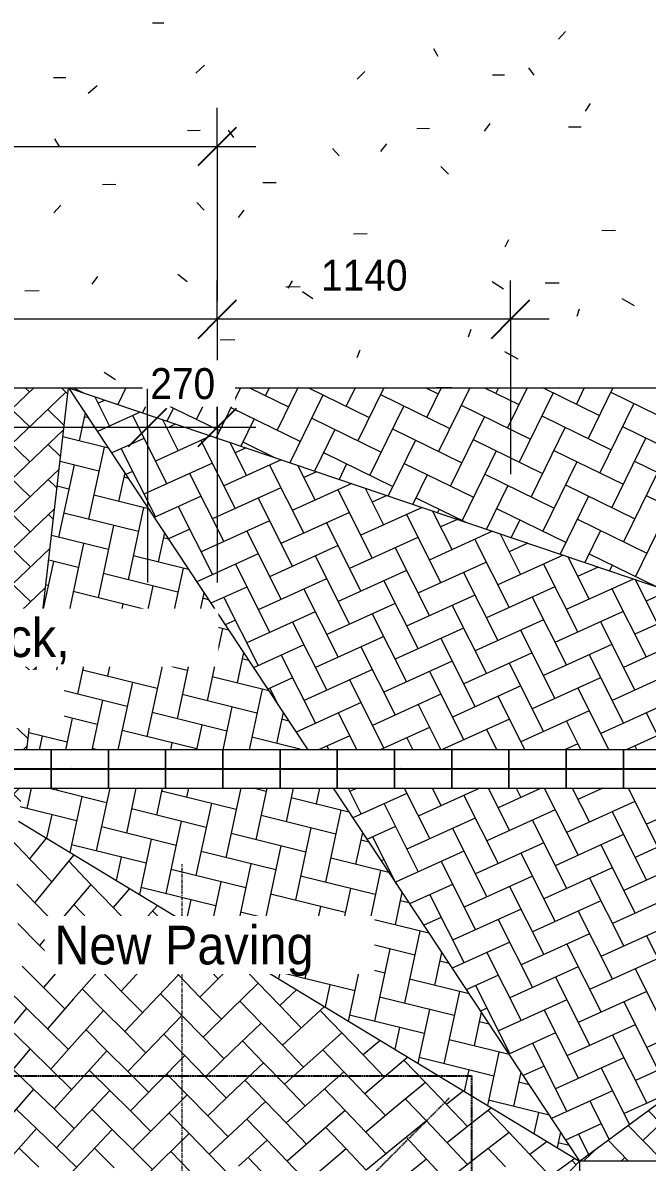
# Model space of a CAD drawing. Header units: millimetres. Extents: x -44657 to 28812, y -28146 to 16565.
# Drawn here: x -1128 to 1295, y 1683 to 6101 of the extents above; entities that cross this region are included whole.
import ezdxf

# ---------------------------------------------------------------- set-up
doc = ezdxf.new("R2010")
doc.units = ezdxf.units.MM
doc.linetypes.add('Dash 1_5mm', pattern=[3, 1.5, -1.5])
doc.linetypes.add('Grid Line', pattern=[22.225, 12.7, -3.175, 3.175, -3.175])
for name, color, linetype, lineweight in [('A-ANNO-DIMS', 211, 'Continuous', 5), ('A-ANNO-DIMS-100', 211, 'Continuous', 5), ('A-DETL', 90, 'Continuous', 5), ('A-FLOR', 192, 'Continuous', 9), ('A-FLOR-PATT', 8, 'Continuous', 9), ('A-GLAZ-CURT', 52, 'Continuous', 5), ('G-ANNO-TEXT', 231, 'Continuous', 5), ('S-GRID', 1, 'Continuous', 5)]:
    doc.layers.add(name, color=color, linetype=linetype, lineweight=lineweight)
doc.styles.add('Arial_3', font='arial.ttf', dxfattribs={"width": 0.9, "height": 120})
doc.styles.add('Arial_5', font='arial.ttf', dxfattribs={"width": 0.9, "height": 150})
doc.dimstyles.new('SVA_-_1_2mm_Arial', dxfattribs={"dimscale": 304.8, "dimtxt": 122.431128, "dimasz": 0.492126, "dimexe": 0.492126, "dimexo": 0.0625, "dimgap": 0.246063, "dimtad": 1, "dimdec": 0, "dimrnd": 5, "dimzin": 0, "dimdsep": 46, "dimtxsty": 'Arial_3', "dimblk1": 'OBLIQUE', "dimblk2": 'OBLIQUE', "dimsah": 1, "dimcen": 0.09, "dimdle": 0.492126, "dimazin": 0, "dimtfac": 1, "dimtdec": 4, "dimtix": 1, "dimtmove": 0, "dimatfit": 3, "dimfxl": 1.968504, "dimfxlon": 1, "dimtvp": 1, "dimtfill": 1, "dimtolj": 1, "dimtzin": 0, "dimarcsym": 2})

# ---------------------------------------------------------------- blocks, each defined once
blk = doc.blocks.new('FP_1-NEW PROPOSED GROUND STOREY PLAN _White Box_')
at = {"layer": 'A-FLOR-PATT', "color": 253, "lineweight": 5}
for p, q in [((-1177.4, 2940.1), (-1096.2, 2854.7)), ((-1037.1, 2940), (-1101.2, 2859.9)), ((-929.1, 2874.6), (-1005.4, 2782.4)), ((-1096.2, 2854.7), (-1015.4, 2770.3)), ((-949.1, 2850.6), (-863.1, 2760.4)), ((-1150.9, 2761.2), (-1073.6, 2681.5)), ((-1005.4, 2782.4), (-1081.4, 2689.5)), ((-863.1, 2760.4), (-963.4, 2642.3)), ((-863.1, 2760.4), (-777.5, 2671.2)), ((-713.2, 2743.9), (-777.5, 2671.2)), ((-1073.6, 2681.5), (-996.7, 2602.6)), ((-930, 2681.8), (-845.1, 2594.2)), ((-777.5, 2671.2), (-692.4, 2583)), ((-605.2, 2678.5), (-683.1, 2593.3)), ((-623.9, 2658.1), (-538.6, 2569.4)), ((-1147.2, 2608.1), (-1063.2, 2523)), ((-963.4, 2642.3), (-1063.2, 2523)), ((-845.1, 2594.2), (-946.1, 2477.7)), ((-845.1, 2594.2), (-760.7, 2507.5)), ((-683.1, 2593.3), (-760.7, 2507.5)), ((-538.6, 2569.4), (-642.3, 2458.7)), ((-538.6, 2569.4), (-453.8, 2481.5)), ((-1063.2, 2523), (-979.6, 2438.6)), ((-389.3, 2547.8), (-453.8, 2481.5)), ((-946.1, 2477.7), (-1046.5, 2360)), ((-912.5, 2516.6), (-828.7, 2431.4)), ((-760.7, 2507.5), (-676.8, 2421.5)), ((-607.8, 2495.7), (-523.7, 2409.1)), ((-453.8, 2481.5), (-369.6, 2394.4)), ((-281.3, 2482.4), (-360.9, 2403.1)), ((-1129.4, 2442.7), (-1046.5, 2360)), ((-828.7, 2431.4), (-930.4, 2316.5)), ((-828.7, 2431.4), (-745.5, 2346.9)), ((-642.3, 2458.7), (-745.5, 2346.9)), ((-298.7, 2465.1), (-214.2, 2377.6)), ((-523.7, 2409.1), (-628.1, 2299.7)), ((-523.7, 2409.1), (-440.2, 2323.2)), ((-360.9, 2403.1), (-440.2, 2323.2)), ((-1195.5, 2361.9), (-1113.2, 2280.8)), ((-1046.5, 2360), (-964.1, 2277.9)), ((-896.5, 2354.9), (-814, 2271.9)), ((-745.5, 2346.9), (-662.8, 2263.1)), ((-214.2, 2377.6), (-321.5, 2273)), ((-214.2, 2377.6), (-130.2, 2290.7)), ((-65.3, 2351.7), (-130.2, 2290.7)), ((-930.4, 2316.5), (-1031.5, 2200.3)), ((-628.1, 2299.7), (-732, 2189.4)), ((-593.4, 2336.3), (-510.6, 2251.7)), ((-440.2, 2323.2), (-357.2, 2238)), ((-285.8, 2308), (-202.6, 2222.2)), ((-1113.2, 2280.8), (-1212.8, 2161.1)), ((-1113.2, 2280.8), (-1031.5, 2200.3)), ((-814, 2271.9), (-916.3, 2158.4)), ((-814, 2271.9), (-732, 2189.4)), ((-321.5, 2273), (-428.3, 2167.6)), ((-130.2, 2290.7), (-46.9, 2204.5)), ((42.6, 2286.3), (-38.9, 2211.8)), ((26.6, 2271.7), (110.3, 2185.1)), ((-510.6, 2251.7), (-615.7, 2143.6)), ((-510.6, 2251.7), (-428.3, 2167.6)), ((-202.6, 2222.2), (-310.7, 2118.7)), ((-202.6, 2222.2), (-120.1, 2136.9)), ((-38.9, 2211.8), (-120.1, 2136.9)), ((-1179.7, 2201.2), (-1098.6, 2122.3)), ((-1031.5, 2200.3), (-950.3, 2120.3)), ((-882.2, 2196.3), (-800.9, 2115.3)), ((-732, 2189.4), (-650.6, 2107.4)), ((-580.7, 2179.8), (-499.2, 2096.9)), ((-428.3, 2167.6), (-346.6, 2084)), ((110.3, 2185.1), (-1.1, 2085.5)), ((110.3, 2185.1), (193.3, 2099.1)), ((-1098.6, 2122.3), (-1198.9, 2004.2)), ((-1098.6, 2122.3), (-1018.1, 2043.8)), ((-916.3, 2158.4), (-1018.1, 2043.8)), ((-615.7, 2143.6), (-720.2, 2034.6)), ((-274.8, 2153.3), (-193, 2069)), ((-120.1, 2136.9), (-38.1, 2052.1)), ((258.6, 2155.6), (193.3, 2099.1)), ((-800.9, 2115.3), (-903.9, 2003.2)), ((-800.9, 2115.3), (-720.2, 2034.6)), ((-499.2, 2096.9), (-605, 1990.1)), ((-499.2, 2096.9), (-418.3, 2014.5)), ((-310.7, 2118.7), (-418.3, 2014.5)), ((-1.1, 2085.5), (-111.9, 1985.2)), ((35.9, 2118.8), (118.1, 2033.5)), ((193.3, 2099.1), (275.6, 2013.5)), ((366.6, 2090.2), (282.8, 2019.6)), ((352, 2078), (434.7, 1992.1)), ((-1165.5, 2043.7), (-1085.6, 1966.8)), ((-1018.1, 2043.8), (-938.1, 1965.7)), ((-869.6, 2040.7), (-789.6, 1961.4)), ((-720.2, 2034.6), (-640.1, 1954.3)), ((-193, 2069), (-301.9, 1966.6)), ((-193, 2069), (-111.9, 1985.2)), ((118.1, 2033.5), (5.8, 1934.7)), ((118.1, 2033.5), (199.5, 1948.7)), ((-903.9, 2003.2), (-1006.3, 1890.2)), ((-605, 1990.1), (-710.2, 1882.3)), ((-569.8, 2025.8), (-489.6, 1944.5)), ((-418.3, 2014.5), (-338, 1932.3)), ((-265.7, 2000.8), (-185.4, 1918)), ((282.8, 2019.6), (199.5, 1948.7)), ((434.7, 1992.1), (318.7, 1896.2)), ((434.7, 1992.1), (516.6, 1906.6)), ((-1085.6, 1966.8), (-1186.6, 1850.4)), ((-1085.6, 1966.8), (-1006.3, 1890.2)), ((-789.6, 1961.4), (-893.3, 1850.8)), ((-789.6, 1961.4), (-710.2, 1882.3)), ((-489.6, 1944.5), (-596.2, 1838.9)), ((-489.6, 1944.5), (-410.2, 1863.4)), ((-301.9, 1966.6), (-410.2, 1863.4)), ((-111.9, 1985.2), (-31.5, 1901.7)), ((43.1, 1967.7), (123.7, 1883.6)), ((199.5, 1948.7), (280.2, 1864.1)), ((582.5, 1959.5), (516.6, 1906.6)), ((-185.4, 1918), (-295, 1816.5)), ((-185.4, 1918), (-105.8, 1835.3)), ((5.8, 1934.7), (-105.8, 1835.3)), ((357.3, 1928.2), (438.2, 1843.3)), ((516.6, 1906.6), (597.8, 1821.4)), ((-1153, 1889.3), (-1074.3, 1814.2)), ((-1006.3, 1890.2), (-927.7, 1813.7)), ((-858.8, 1887.8), (-780.1, 1810)), ((-710.2, 1882.3), (-631.5, 1803.5)), ((-560.7, 1874.2), (-482, 1794.2)), ((-410.2, 1863.4), (-331.5, 1782.6)), ((123.7, 1883.6), (10.6, 1785.7)), ((123.7, 1883.6), (203.5, 1799.8)), ((318.7, 1896.2), (203.5, 1799.8)), ((690.5, 1894.1), (604.2, 1826.5)), ((677.6, 1884), (759, 1798.6)), ((-1074.3, 1814.2), (-1175.9, 1699.3)), ((-1074.3, 1814.2), (-996.4, 1739.2)), ((-893.3, 1850.8), (-996.4, 1739.2)), ((-596.2, 1838.9), (-702.1, 1732.4)), ((-295, 1816.5), (-404.1, 1714.4)), ((-258.5, 1850.4), (-179.8, 1768.7)), ((-105.8, 1835.3), (-27, 1752.9)), ((48.2, 1818.4), (127, 1735.3)), ((438.2, 1843.3), (321.2, 1748)), ((438.2, 1843.3), (518.3, 1758.6)), ((604.2, 1826.5), (518.3, 1758.6)), ((-780.1, 1810), (-884.4, 1700.8)), ((-780.1, 1810), (-702.1, 1732.4)), ((-482, 1794.2), (-589.3, 1689.7)), ((-482, 1794.2), (-404.1, 1714.4)), ((-179.8, 1768.7), (-290.3, 1668.2)), ((-179.8, 1768.7), (-101.9, 1687.1)), ((10.6, 1785.7), (-101.9, 1687.1)), ((203.5, 1799.8), (282.4, 1716.1)), ((360.1, 1779.8), (439.2, 1695.7)), ((759, 1798.6), (637.8, 1705.3)), ((759, 1798.6), (839.7, 1713.4)), ((-1142.1, 1737.8), (-1064.8, 1664.2)), ((-996.4, 1739.2), (-919.1, 1664.1)), ((-849.7, 1737.3), (-772.5, 1660.9)), ((-702.1, 1732.4), (-624.9, 1654.7)), ((-553.6, 1724.7), (-476.5, 1645.9)), ((127, 1735.3), (13, 1638)), ((127, 1735.3), (205.1, 1652.3)), ((321.2, 1748), (205.1, 1652.3)), ((518.3, 1758.6), (597.6, 1674.1)), ((678.1, 1736.4), (744.9, 1665.4)), ((906.4, 1763.4), (839.7, 1713.4)), ((-884.4, 1700.8), (-988.2, 1590.5)), ((-589.3, 1689.7), (-696, 1584.5)), ((-404.1, 1714.4), (-327, 1634.6)), ((-253.5, 1701.8), (-176.5, 1621)), ((-101.9, 1687.1), (-24.8, 1605.5)), ((439.2, 1695.7), (321.3, 1601)), ((439.2, 1695.7), (517.5, 1611.7)), ((637.8, 1705.3), (517.5, 1611.7)), ((839.7, 1713.4), (919.5, 1628.4)), ((1014.4, 1698), (925.1, 1632.5)), ((1003.2, 1689.8), (1018.9, 1673.1))]:
    blk.add_line(p, q, dxfattribs=at)
blk = doc.blocks.new('FP_5-NEW PROPOSED GROUND STOREY PLAN _White Box_')
at = {"layer": 'A-FLOR-PATT', "color": 255, "lineweight": 5}
for p, q in [((-624.7, 6100.5), (-579.8, 6100.6)), ((977.6, 6066.5), (951.4, 6037)), ((483.8, 5970.3), (466.7, 5999.7)), ((-422, 5935.7), (-455.7, 5905.6)), ((856.9, 5897.3), (835.2, 5926.5)), ((-1007.9, 5888), (-960.6, 5888.2)), ((199, 5911.3), (170.1, 5881.6)), ((694.4, 5898.2), (740.7, 5898.5)), ((-839.3, 5856.8), (-874.4, 5826.7)), ((1074.3, 5787.7), (1053.7, 5758.5)), ((684.2, 5709.8), (662.4, 5680.5)), ((-488.2, 5683.3), (-439.1, 5683.8)), ((-308.8, 5655.3), (-329.9, 5684.6)), ((401.3, 5691.2), (450, 5691.6)), ((990, 5696.6), (1038.5, 5697.1)), ((-985.1, 5621.5), (-1002.9, 5651)), ((99.9, 5584.2), (74.2, 5613.2)), ((283.8, 5631.5), (260.6, 5602.1)), ((524.7, 5514.3), (494.4, 5543)), ((-195.7, 5481), (-144.5, 5481.6)), ((-817.6, 5474.2), (-766.2, 5474.8)), ((-979.4, 5393.3), (-1006.6, 5363.7)), ((-423.7, 5374.5), (-452.1, 5403.3)), ((-270.1, 5374.4), (-292.5, 5345.1)), ((155.3, 5282.4), (208.5, 5283.1)), ((756.8, 5259.6), (742.7, 5230.8)), ((1118.6, 5295.2), (1171.4, 5296)), ((-490.4, 5096.5), (-526, 5124.9)), ((-837.6, 5116.6), (-859.2, 5087.3)), ((-82.3, 5100.6), (-99, 5071.6)), ((737.4, 5068.2), (694, 5096.1)), ((898.8, 5092.1), (953.9, 5093)), ((-1119.6, 5062), (-1063.7, 5062.8)), ((-106.5, 5077.1), (-51, 5077.9)), ((-2.3, 5030.1), (-42.5, 5058.2)), ((1245.5, 5003.1), (1197.5, 5030.7)), ((1030.7, 4990.6), (1022.3, 4962)), ((610.5, 4911), (600.8, 4882.3)), ((-362.4, 4872.1), (-304.6, 4873.1)), ((180, 4830.8), (168.9, 4802.1)), ((793.8, 4796.9), (743.2, 4824.4)), ((-768, 4716.5), (-812.1, 4744.4)), ((476.6, 4686.8), (536.2, 4687.8))]:
    blk.add_line(p, q, dxfattribs=at)
blk = doc.blocks.new('The BREEZEBLOCK Family1 - The BREEZEBLOCK Family1-1267691-NEW PROPOSED GROUND STOREY PLAN _White Box_')
at = {"layer": 'A-GLAZ-CURT'}
for p, q in [((111, 73), (-111, 73)), ((-111, 73), (-111, 0)), ((111, 0), (111, 73)), ((-111, 0), (111, 0))]:
    blk.add_line(p, q, dxfattribs=at)
blk = doc.blocks.new('DIMBLOCK24-NEW PROPOSED GROUND STOREY PLAN _White Box_')
at = {"layer": 'A-ANNO-DIMS-100'}
for p, q in [((-373.6, 4951), (-373.6, 5101)), ((764.4, 4951), (764.4, 5101)), ((914.4, 4951), (-373.6, 4951)), ((-373.6, 4951), (-373.6, 4351)), ((764.4, 4951), (764.4, 4351))]:
    blk.add_line(p, q, dxfattribs=at)
at = {"layer": 'A-ANNO-DIMS-100', "lineweight": 25}
for p, q in [((-373.6, 4951), (-298.6, 5026)), ((764.4, 4951), (839.4, 5026)), ((-373.6, 4951), (-448.6, 4876)), ((764.4, 4951), (689.4, 4876))]:
    blk.add_line(p, q, dxfattribs=at)
at = {"layer": 'A-ANNO-DIMS-100', "color": 0, "insert": (29.7, 5181.8), "char_height": 120, "width": 397.807, "attachment_point": 1, "line_spacing_factor": 0.941778, "style": 'Arial_3', "bg_fill": 3, "box_fill_scale": 1.25, "bg_fill_color": 256, "bg_fill_true_color": 13158600, "bg_fill_transparency": 0}
blk.add_mtext('1140', dxfattribs=at)
blk = doc.blocks.new('_Oblique')
at = {"color": 0, "linetype": 'ByBlock', "lineweight": -2}
blk.add_line((-0.5, -0.5), (0.5, 0.5), dxfattribs=at)
blk = doc.blocks.new('DIMBLOCK25-NEW PROPOSED GROUND STOREY PLAN _White Box_')
at = {"layer": 'A-ANNO-DIMS-100'}
for p, q in [((-4756.1, 4951), (-4756.1, 5101)), ((-373.6, 4951), (-373.6, 5101)), ((-373.6, 4951), (-4756.1, 4951)), ((-4756.1, 4951), (-4756.1, 4351)), ((-373.6, 4951), (-373.6, 4351))]:
    blk.add_line(p, q, dxfattribs=at)
at = {"layer": 'A-ANNO-DIMS-100', "lineweight": 25}
for p, q in [((-4756.1, 4951), (-4681.1, 5026)), ((-373.6, 4951), (-298.6, 5026)), ((-4756.1, 4951), (-4831.1, 4876)), ((-373.6, 4951), (-448.6, 4876))]:
    blk.add_line(p, q, dxfattribs=at)
at = {"layer": 'A-ANNO-DIMS-100', "color": 0, "insert": (-2730.6, 5181.8), "char_height": 120, "width": 397.807, "attachment_point": 1, "line_spacing_factor": 0.941778, "style": 'Arial_3', "bg_fill": 3, "box_fill_scale": 1.25, "bg_fill_color": 256, "bg_fill_true_color": 13158600, "bg_fill_transparency": 0}
blk.add_mtext('4385', dxfattribs=at)
blk = doc.blocks.new('DIMBLOCK28-NEW PROPOSED GROUND STOREY PLAN _White Box_')
at = {"layer": 'A-ANNO-DIMS-100'}
for p, q in [((-643.6, 4531.1), (-643.6, 4681.1)), ((-373.6, 4531.1), (-373.6, 4681.1)), ((-223.6, 4531.1), (-643.6, 4531.1)), ((-643.6, 4531.1), (-643.6, 3931.1)), ((-373.6, 4531.1), (-373.6, 3931.1))]:
    blk.add_line(p, q, dxfattribs=at)
at = {"layer": 'A-ANNO-DIMS-100', "lineweight": 25}
for p, q in [((-643.6, 4531.1), (-568.6, 4606.1)), ((-373.6, 4531.1), (-298.6, 4606.1)), ((-643.6, 4531.1), (-718.6, 4456.1)), ((-373.6, 4531.1), (-448.6, 4456.1))]:
    blk.add_line(p, q, dxfattribs=at)
at = {"layer": 'A-ANNO-DIMS-100', "color": 0, "insert": (-632.9, 4761.8), "char_height": 120, "width": 298.355, "attachment_point": 1, "line_spacing_factor": 0.941778, "style": 'Arial_3', "bg_fill": 3, "box_fill_scale": 1.25, "bg_fill_color": 256, "bg_fill_true_color": 13158600, "bg_fill_transparency": 0}
blk.add_mtext('270', dxfattribs=at)
blk = doc.blocks.new('DIMBLOCK29-NEW PROPOSED GROUND STOREY PLAN _White Box_')
at = {"layer": 'A-ANNO-DIMS-100'}
for p, q in [((-4486.1, 4531.1), (-4486.1, 4681.1)), ((-643.6, 4531.1), (-643.6, 4681.1)), ((-643.6, 4531.1), (-4486.1, 4531.1)), ((-4486.1, 4531.1), (-4486.1, 3931.1)), ((-643.6, 4531.1), (-643.6, 3931.1))]:
    blk.add_line(p, q, dxfattribs=at)
at = {"layer": 'A-ANNO-DIMS-100', "lineweight": 25}
for p, q in [((-4486.1, 4531.1), (-4411.1, 4606.1)), ((-643.6, 4531.1), (-568.6, 4606.1)), ((-4486.1, 4531.1), (-4561.1, 4456.1)), ((-643.6, 4531.1), (-718.6, 4456.1))]:
    blk.add_line(p, q, dxfattribs=at)
at = {"layer": 'A-ANNO-DIMS-100', "color": 0, "insert": (-2730.6, 4761.8), "char_height": 120, "width": 397.807, "attachment_point": 1, "line_spacing_factor": 0.941778, "style": 'Arial_3', "bg_fill": 3, "box_fill_scale": 1.25, "bg_fill_color": 256, "bg_fill_true_color": 13158600, "bg_fill_transparency": 0}
blk.add_mtext('3845', dxfattribs=at)
blk = doc.blocks.new('DIMBLOCK112-NEW PROPOSED GROUND STOREY PLAN _White Box_')
at = {"layer": 'A-ANNO-DIMS-100'}
for p, q in [((-9966.6, 5621), (-9966.6, 5771)), ((-373.6, 5621), (-373.6, 5771)), ((-9966.6, 5621), (-223.6, 5621)), ((-9966.6, 5621), (-9966.6, 5021)), ((-373.6, 5621), (-373.6, 5021))]:
    blk.add_line(p, q, dxfattribs=at)
at = {"layer": 'A-ANNO-DIMS-100', "lineweight": 25}
for p, q in [((-9966.6, 5621), (-9891.6, 5696)), ((-373.6, 5621), (-298.6, 5696)), ((-9966.6, 5621), (-10041.6, 5546)), ((-373.6, 5621), (-448.6, 5546))]:
    blk.add_line(p, q, dxfattribs=at)
at = {"layer": 'A-ANNO-DIMS-100', "color": 0, "char_height": 120, "attachment_point": 1, "line_spacing_factor": 0.941778, "style": 'Arial_3', "bg_fill": 3, "box_fill_scale": 1.25, "bg_fill_color": 256, "bg_fill_true_color": 13158600, "bg_fill_transparency": 0}
for s, insert, width in [('9595', (-5335.8, 5851.8), 397.807), ('New Extention', (-5650.4, 5513.4), 1152.736)]:
    blk.add_mtext(s, dxfattribs=dict(at, insert=insert, width=width))

msp = doc.modelspace()

# ---------------------------------------------------------------- hatches: boundary and pattern name
at = {"layer": 'A-FLOR-PATT', "lineweight": 5}
h = msp.add_hatch(dxfattribs=at)
h.set_pattern_fill('FP_16', color=253, style=0, pattern_type=2)
h.set_pattern_definition([(223.731, (1348.87, -4440.99), (0.7314, -135.66194), [291.705, -97.235]), (316.046, (1278.605, -4508.205), (0.7294, -135.6614), [295.843, -98.614])])
h.paths.add_polyline_path([(-1143.7, 3004.9), (-1128.9, 3132.8), (-1506, 3132.8), (-1202.4, 3025.7)])
h.paths.add_polyline_path([(-1464.9, 3205.8), (-1120.5, 3205.8), (-1120.1, 3209), (-1722.1, 3209), (-1712.9, 3205.8), (-1481.6, 3205.8)])
h.paths.add_polyline_path([(-1329.4, 3282), (-1111.7, 3282), (-949.6, 4685.3), (-5906.1, 4685.3), (-1925.6, 3282), (-1340.6, 3282)])
h = msp.add_hatch(dxfattribs=at)
h.set_pattern_fill('FP_20', color=253, style=0, pattern_type=2)
h.set_pattern_definition([(166.105, (-69.95, -3004.13), (-116.559, -69.4927), [298.454, -99.485]), (257.92, (-166.52, -2980.24), (-116.5593, -69.4926), [286.493, -95.498])])
h.paths.add_polyline_path([(1032.4, 1687.3), (76.8, 3132.8), (-1128.9, 3132.8), (-1143.7, 3004.9), (896.4, 1769.7)])
h.paths.add_polyline_path([(-250.6, 3205.8), (28.6, 3205.8), (26.4, 3209), (-1120.1, 3209), (-1120.5, 3205.8), (-257.8, 3205.8)])
h.paths.add_polyline_path([(-98.4, 3282), (-21.8, 3282), (-949.6, 4685.3), (-1111.7, 3282), (-109.6, 3282)])
h = msp.add_hatch(dxfattribs=at)
h.set_pattern_fill('FP_15', color=253, style=0, pattern_type=2)
h.set_pattern_definition([(243.935, (-1187.69, -3980.715), (45.7659, -133.6298), [299.982, -99.994]), (333.972, (-1231.62, -4070.54), (45.7657, -133.6292), [299.48, -99.827])])
h.paths.add_polyline_path([(3200.4, 3282), (3202.8, 4685.3), (-949.6, 4685.3), (3180.4, 3288.8)])
h = msp.add_hatch(dxfattribs=at)
h.set_pattern_fill('FP_17', color=253, style=0, pattern_type=2)
h.set_pattern_definition([(204.385, (-912.17, -3198.42), (-44.0744, -128.1564), [291.373, -97.124]), (296.751, (-1000.63, -3238.52), (-44.074, -128.1568), [295.834, -98.611])])
h.paths.add_polyline_path([(1032.4, 1687.3), (2996.2, 3132.8), (76.8, 3132.8), (686.9, 2209.9)])
h.paths.add_polyline_path([(2958.4, 3205.8), (3096.7, 3205.8), (3099.4, 3209), (26.4, 3209), (28.6, 3205.8), (2947.1, 3205.8)])
h.paths.add_polyline_path([(2635.4, 3282), (3200.4, 3282), (-949.6, 4685.3), (-21.8, 3282), (2633.7, 3282)])
h = msp.add_hatch(dxfattribs=at)
h.set_pattern_fill('FP_18', color=253, style=0, pattern_type=2)
h.set_pattern_definition([(223.421, (-3539.19, -592.62), (0.0011, -137.4282), [288.377, -96.126]), (314.376, (-3609.005, -658.69), (0.0003, -137.428), [299.494, -99.831])])
h.paths.add_polyline_path([(6152.4, 1687.3), (3200.4, 3282), (3200.3, 3209), (3101.2, 3209), (3096.7, 3205.8), (3200.4, 3205.8), (3200.1, 3132.8), (2996.2, 3131.8), (1032.4, 1687.3), (5725.3, 1687.3)])

# ---------------------------------------------------------------- linework, layer by layer
at = {"layer": 'A-DETL', "linetype": 'Dash 1_5mm', "lineweight": 25}
for p, q in [((-31247.9, 2018.6), (613.7, 2018.6)), ((613.7, 2018.6), (613.7, -11198)), ((526.4, 1931.3), (-5989.4, -4584.5))]:
    msp.add_line(p, q, dxfattribs=at)
at = {"layer": 'A-FLOR', "color": 254}
for p, q in [((-29039.6, 4685.3), (9082.9, 4685.3)), ((-1111.7, 3282), (-949.6, 4685.3)), ((-949.6, 4685.3), (3200.4, 3282)), ((-949.6, 4685.3), (-21.8, 3282)), ((-1120.5, 3205.8), (-1120.1, 3209)), ((26.4, 3209), (28.6, 3205.8)), ((76.8, 3132.8), (1032.4, 1687.3)), ((1032.4, 1687.3), (2997.5, 3132.8)), ((-1143.7, 3004.9), (1032.4, 1687.3)), ((-1148.2, -602.6), (1032.4, 1687.3)), ((6152.4, 1687.3), (1032.4, 1687.3)), ((1032.4, 1687.3), (1032.4, -1811.8))]:
    msp.add_line(p, q, dxfattribs=at)
at = {"layer": 'S-GRID', "linetype": 'Grid Line'}
msp.add_line((-508.6, -24859), (-508.6, 2838.3), dxfattribs=at)

# ---------------------------------------------------------------- block references
at = {"layer": 'A-FLOR', "color": 254}
for name in ['FP_5-NEW PROPOSED GROUND STOREY PLAN _White Box_', 'FP_1-NEW PROPOSED GROUND STOREY PLAN _White Box_']:
    msp.add_blockref(name, (0, 0), dxfattribs=at)
at = {"layer": 'A-GLAZ-CURT', "rotation": 180}
for p in [(-1128.6, 3282), (-906.6, 3282), (-684.6, 3282), (-462.6, 3282), (-240.6, 3282), (-18.6, 3282), (203.4, 3282), (425.4, 3282), (647.4, 3282), (869.4, 3282), (1091.4, 3282), (1313.4, 3282), (-1128.6, 3205.8), (-906.6, 3205.8), (-684.6, 3205.8), (-462.6, 3205.8), (-240.6, 3205.8), (-18.6, 3205.8), (203.4, 3205.8), (425.4, 3205.8), (647.4, 3205.8), (869.4, 3205.8), (1091.4, 3205.8), (1313.4, 3205.8)]:
    msp.add_blockref('The BREEZEBLOCK Family1 - The BREEZEBLOCK Family1-1267691-NEW PROPOSED GROUND STOREY PLAN _White Box_', p, dxfattribs=at)

# ---------------------------------------------------------------- next in the draw order: texts
at = {"layer": 'G-ANNO-TEXT', "color": 7, "char_height": 150, "attachment_point": 1, "style": 'Arial_5', "bg_fill": 3, "box_fill_scale": 1.25, "bg_fill_color": 256, "bg_fill_true_color": 13158600, "bg_fill_transparency": 0}
for s, insert, width in [('New corobrick breeze block, ', (-3314.3, 3791.6), 2907.721), ('New Paving', (-1005.5, 2600), 1204.936)]:
    msp.add_mtext(s, dxfattribs=dict(at, insert=insert, width=width))

# ---------------------------------------------------------------- next in the draw order: dimensions: what is measured, and where the dimension line sits
at = {"layer": 'A-ANNO-DIMS'}
dim = msp.add_linear_dim(base=(-373.6, 4951), p1=(764.4, 4351), p2=(-373.6, 4351), dimstyle='SVA_-_1_2mm_Arial', override={"dimpost": '<>', "dimfxl": 1138}, dxfattribs=at)
dim.commit()
dim.dimension.update_dxf_attribs({"geometry": 'DIMBLOCK24-NEW PROPOSED GROUND STOREY PLAN _White Box_', "text_midpoint": (195.4, 5087.2)})

# ---------------------------------------------------------------- next in the draw order: texts
at = {"layer": 'G-ANNO-TEXT', "color": 7, "insert": (-3314.3, 3553.5), "char_height": 150, "width": 2308.86, "attachment_point": 1, "style": 'Arial_5', "bg_fill": 3, "box_fill_scale": 1.25, "bg_fill_color": 256, "bg_fill_true_color": 13158600, "bg_fill_transparency": 0}
msp.add_mtext('colour - Platinum Satin', dxfattribs=at)

# ---------------------------------------------------------------- next in the draw order: dimensions: what is measured, and where the dimension line sits
at = {"layer": 'A-ANNO-DIMS'}
dim = msp.add_linear_dim(base=(-4756.0623544, 4950.9749291), p1=(-373.5623544, 4350.9749291), p2=(-4756.0623544, 4350.9749291), dimstyle='SVA_-_1_2mm_Arial', override={"dimpost": '<>', "dimfxl": 4382.5}, dxfattribs=at)
dim.commit()
dim.dimension.update_dxf_attribs({"geometry": 'DIMBLOCK25-NEW PROPOSED GROUND STOREY PLAN _White Box_', "text_midpoint": (-2564.8123544, 5087.2846157)})

# ---------------------------------------------------------------- next in the draw order: dimensions: what is measured, and where the dimension line sits
dim = msp.add_linear_dim(base=(-373.6, 5621), p1=(-9966.6, 5021), p2=(-373.6, 5021), text='<>\\XNew Extention', dimstyle='SVA_-_1_2mm_Arial', override={"dimpost": '<>', "dimfxl": 9593}, dxfattribs=at)
dim.commit()
dim.dimension.update_dxf_attribs({"geometry": 'DIMBLOCK112-NEW PROPOSED GROUND STOREY PLAN _White Box_', "text_midpoint": (-5170.1, 5621)})
dim = msp.add_linear_dim(base=(-643.6, 4531.1), p1=(-373.6, 3931.1), p2=(-643.6, 3931.1), dimstyle='SVA_-_1_2mm_Arial', override={"dimpost": '<>', "dimfxl": 270}, dxfattribs=at)
dim.commit()
dim.dimension.update_dxf_attribs({"geometry": 'DIMBLOCK28-NEW PROPOSED GROUND STOREY PLAN _White Box_', "text_midpoint": (-508.6, 4667.3)})

# ---------------------------------------------------------------- next in the draw order: dimensions: what is measured, and where the dimension line sits
dim = msp.add_linear_dim(base=(-4486.0623544, 4531.0536759), p1=(-643.5623544, 3931.0536759), p2=(-4486.0623544, 3931.0536759), dimstyle='SVA_-_1_2mm_Arial', override={"dimpost": '<>', "dimfxl": 3842.5}, dxfattribs=at)
dim.commit()
dim.dimension.update_dxf_attribs({"geometry": 'DIMBLOCK29-NEW PROPOSED GROUND STOREY PLAN _White Box_', "text_midpoint": (-2564.8123544, 4667.3633625)})

doc.saveas('drawing.dxf')
